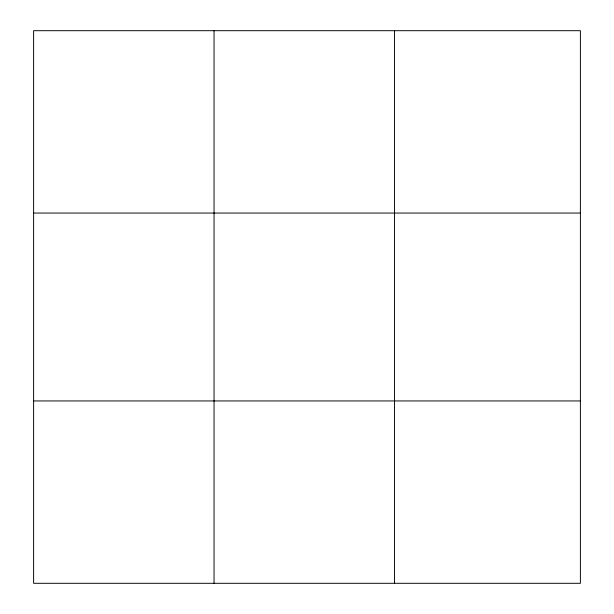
<?xml version="1.0" encoding="UTF-8"?>
<svg xmlns="http://www.w3.org/2000/svg" width="614" height="614" viewBox="0 0 614 614"><rect width="100%" height="100%" fill="white"/><g stroke="black" fill="none" stroke-linecap="round" stroke-linejoin="round"><path stroke-width="0.92" d="M214.048 30.7L214.048 583.3M394.487 30.7L394.487 583.3M580.391 400.942L580.391 583.3L33.609 583.3L33.609 30.7L580.391 30.7L580.391 400.942L33.609 400.942M33.609 213.058L580.391 213.058"/></g></svg>
